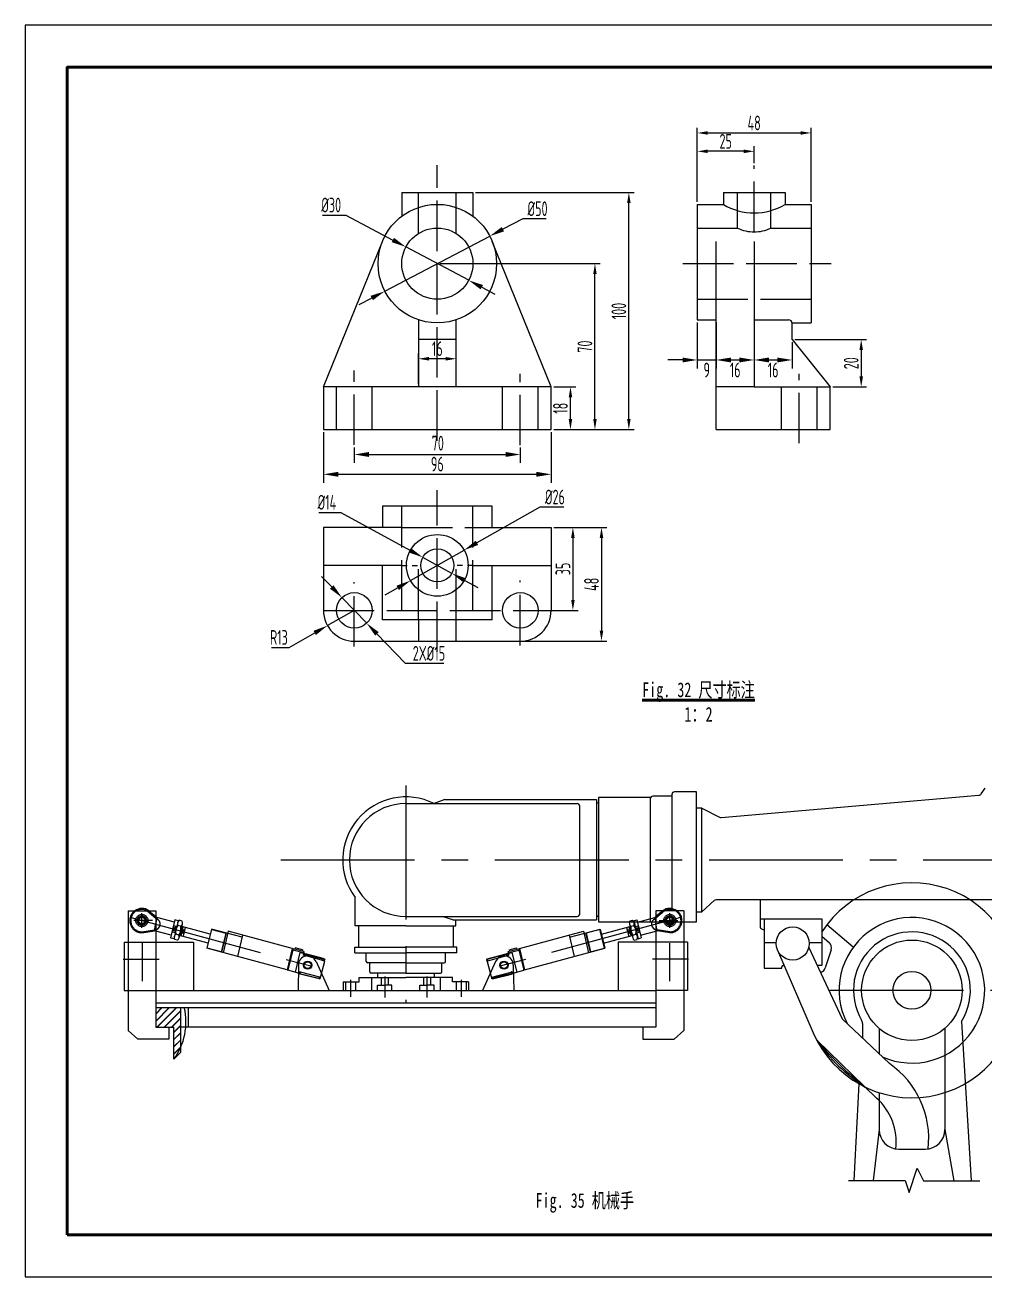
# Model space of a CAD drawing. Header units: millimetres. Extents: x 0 to 1320, y -350 to 297.
# Drawn here: x 900 to 1127.7, y -350 to -53 of the extents above; entities that cross this region are included whole.
import ezdxf

# ---------------------------------------------------------------- set-up
doc = ezdxf.new("R2010")
doc.units = ezdxf.units.MM
for name, pattern in [('ACAD_ISO02W100', [15, 12, -3]), ('CENTER', [50.8, 31.75, -6.35, 6.35, -6.35]), ('CENTERX2', [101.6, 63.5, -12.7, 12.7, -12.7]), ('JIS_02_1.2', [2.5, 1.25, -1.25])]:
    doc.linetypes.add(name, pattern=pattern)
doc.layers.add('f32标注尺寸', color=7, linetype='Continuous')
for name, color, linetype, lineweight in [('f35中心线', 1, 'CENTER', 25), ('f35实线', 255, 'Continuous', 25), ('f35粉', 211, 'CENTERX2', 25), ('f35蓝', 140, 'Continuous', 25)]:
    doc.layers.add(name, color=color, linetype=linetype, lineweight=lineweight)
doc.styles.add('Annotative', font='simfang.ttf', dxfattribs={"width": 0.7})
doc.styles.get("Standard").update_dxf_attribs({"font": 'gbenor.shx', "width": 0.7, "bigfont": 'gbcbig.shx'})
doc.dimstyles.new('ISO-25', dxfattribs={"dimtxt": 2.5, "dimasz": 2.5, "dimexe": 1.25, "dimexo": 0.625, "dimtad": 1, "dimtxsty": 'Standard', "dimcen": 2.5, "dimadec": 0, "dimazin": 0, "dimtfac": 1, "dimtmove": 0, "dimatfit": 3, "dimfxl": 1, "dimarcsym": 0})
doc.dimstyles.new('r', dxfattribs={"dimtxt": 3.5, "dimasz": 3.5, "dimexe": 2, "dimexo": 0.625, "dimtad": 2, "dimtoh": 1, "dimtxsty": 'Standard', "dimcen": 0, "dimadec": 0, "dimazin": 0, "dimtfac": 1, "dimtmove": 0, "dimatfit": 3, "dimfxl": 1, "dimarcsym": 0})

# ---------------------------------------------------------------- blocks, each defined once
blk = doc.blocks.new('*D8')
at = {"layer": 'Defpoints', "color": 0, "transparency": 16777216}
for p in [(1086.46, -78.6), (1059.46, -95.54), (1086.46, -95.54)]:
    blk.add_point(p, dxfattribs=at)
at = {"layer": 'f32标注尺寸', "color": 0, "lineweight": -2, "transparency": 16777216}
for p, q in [((1059.46, -94.91), (1059.46, -77.35)), ((1061.96, -78.6), (1083.96, -78.6)), ((1086.46, -94.91), (1086.46, -77.35))]:
    blk.add_line(p, q, dxfattribs=at)
at = {"layer": 'f32标注尺寸', "color": 0, "transparency": 16777216}
for points in [[(1061.96, -78.18), (1061.96, -79.02), (1059.46, -78.6)], [(1083.96, -78.18), (1083.96, -79.02), (1086.46, -78.6)]]:
    blk.add_solid(points, dxfattribs=at)
at = {"layer": 'f32标注尺寸', "color": 0, "transparency": 16777216, "insert": (1072.96, -76.23), "char_height": 2.5, "attachment_point": 5}
blk.add_mtext('{\\H1.4x;48}', dxfattribs=at)
blk = doc.blocks.new('*D11')
at = {"layer": 'Defpoints', "color": 0, "transparency": 16777216}
for p in [(1024.8, -138.85), (1029.38, -138.85), (1024.8, -148.98)]:
    blk.add_point(p, dxfattribs=at)
at = {"layer": 'f32标注尺寸', "color": 0, "lineweight": -2, "transparency": 16777216}
for p, q in [((1025.43, -138.85), (1030.63, -138.85)), ((1029.38, -146.48), (1029.38, -141.35)), ((1025.43, -148.98), (1030.63, -148.98))]:
    blk.add_line(p, q, dxfattribs=at)
at = {"layer": 'f32标注尺寸', "color": 0, "transparency": 16777216}
for points in [[(1028.96, -141.35), (1029.8, -141.35), (1029.38, -138.85)], [(1028.96, -146.48), (1029.8, -146.48), (1029.38, -148.98)]]:
    blk.add_solid(points, dxfattribs=at)
at = {"layer": 'f32标注尺寸', "color": 0, "transparency": 16777216, "insert": (1027, -143.91), "char_height": 2.5, "attachment_point": 5, "rotation": 90}
blk.add_mtext('{\\H1.4x;18}', dxfattribs=at)
blk = doc.blocks.new('*D12')
at = {"layer": 'Defpoints', "color": 0, "transparency": 16777216}
for p in [(997.8, -109.6), (1035.19, -109.6), (1024.8, -148.98)]:
    blk.add_point(p, dxfattribs=at)
at = {"layer": 'f32标注尺寸', "color": 0, "lineweight": -2, "transparency": 16777216}
for p, q in [((998.43, -109.6), (1036.44, -109.6)), ((1035.19, -146.48), (1035.19, -112.1)), ((1025.43, -148.98), (1036.44, -148.98))]:
    blk.add_line(p, q, dxfattribs=at)
at = {"layer": 'f32标注尺寸', "color": 0, "transparency": 16777216}
for points in [[(1034.78, -112.1), (1035.61, -112.1), (1035.19, -109.6)], [(1034.78, -146.48), (1035.61, -146.48), (1035.19, -148.98)]]:
    blk.add_solid(points, dxfattribs=at)
at = {"layer": 'f32标注尺寸', "color": 0, "transparency": 16777216, "insert": (1032.82, -129.29), "char_height": 2.5, "attachment_point": 5, "rotation": 90}
blk.add_mtext('{\\H1.4x;70}', dxfattribs=at)
blk = doc.blocks.new('*D13')
at = {"layer": 'Defpoints', "color": 0, "transparency": 16777216}
for p in [(1006.24, -92.72), (1043.23, -92.72), (1024.8, -148.98)]:
    blk.add_point(p, dxfattribs=at)
at = {"layer": 'f32标注尺寸', "color": 0, "lineweight": -2, "transparency": 16777216}
for p, q in [((1006.86, -92.72), (1044.48, -92.72)), ((1043.23, -146.48), (1043.23, -95.22)), ((1025.43, -148.98), (1044.48, -148.98))]:
    blk.add_line(p, q, dxfattribs=at)
at = {"layer": 'f32标注尺寸', "color": 0, "transparency": 16777216}
for points in [[(1042.82, -95.22), (1043.65, -95.22), (1043.23, -92.72)], [(1042.82, -146.48), (1043.65, -146.48), (1043.23, -148.98)]]:
    blk.add_solid(points, dxfattribs=at)
at = {"layer": 'f32标注尺寸', "color": 0, "transparency": 16777216, "insert": (1040.86, -120.85), "char_height": 2.5, "attachment_point": 5, "rotation": 90}
blk.add_mtext('{\\H1.4x;100}', dxfattribs=at)
blk = doc.blocks.new('*D14')
at = {"layer": 'Defpoints', "color": 0, "transparency": 16777216}
for p in [(1024.8, -172.18), (1017.49, -191.87), (1029.96, -191.87)]:
    blk.add_point(p, dxfattribs=at)
at = {"layer": 'f32标注尺寸', "color": 0, "lineweight": -2, "transparency": 16777216}
for p, q in [((1025.43, -172.18), (1031.21, -172.18)), ((1029.96, -174.68), (1029.96, -189.37)), ((1018.11, -191.87), (1031.21, -191.87))]:
    blk.add_line(p, q, dxfattribs=at)
at = {"layer": 'f32标注尺寸', "color": 0, "transparency": 16777216}
for points in [[(1029.54, -174.68), (1030.38, -174.68), (1029.96, -172.18)], [(1029.54, -189.37), (1030.38, -189.37), (1029.96, -191.87)]]:
    blk.add_solid(points, dxfattribs=at)
at = {"layer": 'f32标注尺寸', "color": 0, "transparency": 16777216, "insert": (1027.59, -182.03), "char_height": 2.5, "attachment_point": 5, "rotation": 90}
blk.add_mtext('{\\H1.4x;35}', dxfattribs=at)
blk = doc.blocks.new('*D15')
at = {"layer": 'Defpoints', "color": 0, "transparency": 16777216}
for p in [(1024.8, -172.18), (1017.49, -199.18), (1036.74, -199.18)]:
    blk.add_point(p, dxfattribs=at)
at = {"layer": 'f32标注尺寸', "color": 0, "lineweight": -2, "transparency": 16777216}
for p, q in [((1025.43, -172.18), (1037.99, -172.18)), ((1036.74, -174.68), (1036.74, -196.68)), ((1018.11, -199.18), (1037.99, -199.18))]:
    blk.add_line(p, q, dxfattribs=at)
at = {"layer": 'f32标注尺寸', "color": 0, "transparency": 16777216}
for points in [[(1036.33, -174.68), (1037.16, -174.68), (1036.74, -172.18)], [(1036.33, -196.68), (1037.16, -196.68), (1036.74, -199.18)]]:
    blk.add_solid(points, dxfattribs=at)
at = {"layer": 'f32标注尺寸', "color": 0, "transparency": 16777216, "insert": (1034.37, -185.68), "char_height": 2.5, "attachment_point": 5, "rotation": 90}
blk.add_mtext('{\\H1.4x;48}', dxfattribs=at)
blk = doc.blocks.new('*D16')
at = {"layer": 'Defpoints', "color": 0, "transparency": 16777216}
for p in [(1081.96, -127.6), (1090.96, -138.85), (1098.35, -138.85)]:
    blk.add_point(p, dxfattribs=at)
at = {"layer": 'f32标注尺寸', "color": 0, "lineweight": -2, "transparency": 16777216}
for p, q in [((1082.59, -127.6), (1099.6, -127.6)), ((1098.35, -130.1), (1098.35, -136.35)), ((1091.59, -138.85), (1099.6, -138.85))]:
    blk.add_line(p, q, dxfattribs=at)
at = {"layer": 'f32标注尺寸', "color": 0, "transparency": 16777216}
for points in [[(1097.93, -130.1), (1098.77, -130.1), (1098.35, -127.6)], [(1097.93, -136.35), (1098.77, -136.35), (1098.35, -138.85)]]:
    blk.add_solid(points, dxfattribs=at)
at = {"layer": 'f32标注尺寸', "color": 0, "transparency": 16777216, "insert": (1095.98, -133.23), "char_height": 2.5, "attachment_point": 5, "rotation": 90}
blk.add_mtext('{\\H1.4x;20}', dxfattribs=at)
blk = doc.blocks.new('*D17')
at = {"layer": 'Defpoints', "color": 0, "transparency": 16777216}
for p in [(1059.46, -82.96), (1072.96, -86.35), (1059.46, -95.54)]:
    blk.add_point(p, dxfattribs=at)
at = {"layer": 'f32标注尺寸', "color": 0, "lineweight": -2, "transparency": 16777216}
for p, q in [((1059.46, -94.91), (1059.46, -81.71)), ((1070.46, -82.96), (1061.96, -82.96)), ((1072.96, -85.73), (1072.96, -81.71))]:
    blk.add_line(p, q, dxfattribs=at)
at = {"layer": 'f32标注尺寸', "color": 0, "transparency": 16777216}
for points in [[(1061.96, -82.54), (1061.96, -83.38), (1059.46, -82.96)], [(1070.46, -82.54), (1070.46, -83.38), (1072.96, -82.96)]]:
    blk.add_solid(points, dxfattribs=at)
at = {"layer": 'f32标注尺寸', "color": 0, "transparency": 16777216, "insert": (1066.21, -80.59), "char_height": 2.5, "attachment_point": 5}
blk.add_mtext('{\\H1.4x;25}', dxfattribs=at)
blk = doc.blocks.new('*D18')
at = {"layer": 'Defpoints', "color": 0, "transparency": 16777216}
for p in [(1004.16, -177.57), (991.44, -184.79)]:
    blk.add_point(p, dxfattribs=at)
at = {"layer": 'f32标注尺寸', "color": 0, "lineweight": -2, "transparency": 16777216}
for p, q in [((1022.14, -167.36), (1007.2, -175.84)), ((1027.78, -167.36), (1022.14, -167.36)), ((991.44, -184.79), (1004.16, -177.57)), ((988.4, -186.52), (985.35, -188.25))]:
    blk.add_line(p, q, dxfattribs=at)
at = {"layer": 'f32标注尺寸', "color": 0, "transparency": 16777216}
for points in [[(1006.91, -175.33), (1007.49, -176.35), (1004.16, -177.57)], [(988.11, -186.01), (988.69, -187.03), (991.44, -184.79)]]:
    blk.add_solid(points, dxfattribs=at)
at = {"layer": 'f32标注尺寸', "color": 0, "transparency": 16777216, "insert": (1025.69, -164.98), "char_height": 3.5, "attachment_point": 5}
blk.add_mtext('%%C26', dxfattribs=at)
blk = doc.blocks.new('*D19')
at = {"layer": 'Defpoints', "color": 0, "transparency": 16777216}
for p in [(994.35, -179.28), (1001.25, -183.08)]:
    blk.add_point(p, dxfattribs=at)
at = {"layer": 'f32标注尺寸', "color": 0, "lineweight": -2, "transparency": 16777216}
for p, q in [((969.66, -168.61), (974.94, -168.61)), ((974.94, -168.61), (991.28, -177.6)), ((1001.25, -183.08), (994.35, -179.28)), ((1004.32, -184.77), (1007.38, -186.45))]:
    blk.add_line(p, q, dxfattribs=at)
at = {"layer": 'f32标注尺寸', "color": 0, "transparency": 16777216}
for points in [[(991.56, -177.09), (991, -178.11), (994.35, -179.28)], [(1004.6, -184.25), (1004.04, -185.28), (1001.25, -183.08)]]:
    blk.add_solid(points, dxfattribs=at)
at = {"layer": 'f32标注尺寸', "color": 0, "transparency": 16777216, "insert": (971.6, -166.23), "char_height": 3.5, "attachment_point": 5}
blk.add_mtext('%%C14', dxfattribs=at)
blk = doc.blocks.new('*D20')
at = {"layer": 'Defpoints', "color": 0, "transparency": 16777216}
for p in [(975.18, -188.83), (981.04, -194.91)]:
    blk.add_point(p, dxfattribs=at)
at = {"layer": 'f32标注尺寸', "color": 0, "lineweight": -2, "transparency": 16777216}
for p, q in [((972.75, -186.31), (970.33, -183.79)), ((975.18, -188.83), (981.04, -194.91)), ((990.23, -204.44), (983.47, -197.43)), ((999.35, -204.44), (990.23, -204.44))]:
    blk.add_line(p, q, dxfattribs=at)
at = {"layer": 'f32标注尺寸', "color": 0, "transparency": 16777216}
for points in [[(973.17, -185.91), (972.33, -186.72), (975.18, -188.83)], [(983.89, -197.02), (983.05, -197.83), (981.04, -194.91)]]:
    blk.add_solid(points, dxfattribs=at)
at = {"layer": 'f32标注尺寸', "color": 0, "transparency": 16777216, "insert": (995.81, -202.06), "char_height": 3.5, "attachment_point": 5}
blk.add_mtext('2X%%C15', dxfattribs=at)
blk = doc.blocks.new('*D21')
at = {"layer": 'Defpoints', "color": 0, "transparency": 16777216}
for p in [(978.11, -191.87), (971.75, -195.48)]:
    blk.add_point(p, dxfattribs=at)
at = {"layer": 'f32标注尺寸', "color": 0, "lineweight": -2, "transparency": 16777216}
for p, q in [((978.11, -191.87), (971.75, -195.48)), ((962.62, -200.66), (968.71, -197.2)), ((958.44, -200.66), (962.62, -200.66))]:
    blk.add_line(p, q, dxfattribs=at)
at = {"layer": 'f32标注尺寸', "color": 0, "transparency": 16777216}
blk.add_solid([(968.42, -196.7), (969, -197.71), (971.75, -195.48)], dxfattribs=at)
at = {"layer": 'f32标注尺寸', "color": 0, "transparency": 16777216, "insert": (960.22, -198.28), "char_height": 3.5, "attachment_point": 5}
blk.add_mtext('R13', dxfattribs=at)
blk = doc.blocks.new('*D22')
at = {"layer": 'Defpoints', "color": 0, "transparency": 16777216}
for p in [(1010.25, -103.06), (985.35, -116.14)]:
    blk.add_point(p, dxfattribs=at)
at = {"layer": 'f32标注尺寸', "color": 0, "lineweight": -2, "transparency": 16777216}
for p, q in [((1018.09, -98.94), (1013.35, -101.43)), ((1023.62, -98.94), (1018.09, -98.94)), ((985.35, -116.14), (1010.25, -103.06)), ((982.25, -117.77), (979.15, -119.4))]:
    blk.add_line(p, q, dxfattribs=at)
at = {"layer": 'f32标注尺寸', "color": 0, "transparency": 16777216}
for points in [[(1013.08, -100.92), (1013.62, -101.95), (1010.25, -103.06)], [(981.98, -117.25), (982.52, -118.28), (985.35, -116.14)]]:
    blk.add_solid(points, dxfattribs=at)
at = {"layer": 'f32标注尺寸', "color": 0, "transparency": 16777216, "insert": (1021.57, -96.57), "char_height": 3.5, "attachment_point": 5}
blk.add_mtext('%%C50', dxfattribs=at)
blk = doc.blocks.new('*D23')
at = {"layer": 'Defpoints', "color": 0, "transparency": 16777216}
for p in [(990.35, -105.64), (1005.25, -113.56)]:
    blk.add_point(p, dxfattribs=at)
at = {"layer": 'f32标注尺寸', "color": 0, "lineweight": -2, "transparency": 16777216}
for p, q in [((970.57, -98.07), (976.1, -98.07)), ((976.1, -98.07), (987.26, -104)), ((1005.25, -113.56), (990.35, -105.64)), ((1008.34, -115.2), (1011.43, -116.84))]:
    blk.add_line(p, q, dxfattribs=at)
at = {"layer": 'f32标注尺寸', "color": 0, "transparency": 16777216}
for points in [[(987.53, -103.48), (986.98, -104.51), (990.35, -105.64)], [(1008.62, -114.69), (1008.07, -115.72), (1005.25, -113.56)]]:
    blk.add_solid(points, dxfattribs=at)
at = {"layer": 'f32标注尺寸', "color": 0, "transparency": 16777216, "insert": (972.62, -95.7), "char_height": 3.5, "attachment_point": 5}
blk.add_mtext('%%C30', dxfattribs=at)
blk = doc.blocks.new('*D24')
at = {"layer": 'Defpoints', "color": 0, "transparency": 16777216}
for p in [(993.3, -132.17), (993.3, -138.85), (1002.3, -138.85)]:
    blk.add_point(p, dxfattribs=at)
at = {"layer": 'f32标注尺寸', "color": 0, "lineweight": -2, "transparency": 16777216}
for p, q in [((993.3, -138.23), (993.3, -130.92)), ((999.8, -132.17), (995.8, -132.17)), ((1002.3, -138.23), (1002.3, -130.92))]:
    blk.add_line(p, q, dxfattribs=at)
at = {"layer": 'f32标注尺寸', "color": 0, "transparency": 16777216}
for points in [[(995.8, -131.75), (995.8, -132.59), (993.3, -132.17)], [(999.8, -131.75), (999.8, -132.59), (1002.3, -132.17)]]:
    blk.add_solid(points, dxfattribs=at)
at = {"layer": 'f32标注尺寸', "color": 0, "transparency": 16777216, "insert": (997.8, -129.8), "char_height": 2.5, "attachment_point": 5}
blk.add_mtext('{\\H1.4x;16}', dxfattribs=at)
blk = doc.blocks.new('*D25')
at = {"layer": 'Defpoints', "color": 0, "transparency": 16777216}
for p in [(1059.46, -122.92), (1063.96, -122.92), (1063.96, -132.46)]:
    blk.add_point(p, dxfattribs=at)
at = {"layer": 'f32标注尺寸', "color": 0, "lineweight": -2, "transparency": 16777216}
for p, q in [((1059.46, -123.55), (1059.46, -134.46)), ((1063.96, -123.55), (1063.96, -134.46)), ((1055.96, -132.46), (1052.46, -132.46)), ((1059.46, -132.46), (1063.96, -132.46)), ((1067.46, -132.46), (1070.96, -132.46))]:
    blk.add_line(p, q, dxfattribs=at)
at = {"layer": 'f32标注尺寸', "color": 0, "transparency": 16777216}
for points in [[(1055.96, -131.88), (1055.96, -133.04), (1059.46, -132.46)], [(1067.46, -131.88), (1067.46, -133.04), (1063.96, -132.46)]]:
    blk.add_solid(points, dxfattribs=at)
at = {"layer": 'f32标注尺寸', "color": 0, "transparency": 16777216, "insert": (1061.71, -134.84), "char_height": 3.5, "attachment_point": 5}
blk.add_mtext('9', dxfattribs=at)
blk = doc.blocks.new('*D26')
at = {"layer": 'Defpoints', "color": 0, "transparency": 16777216}
for p in [(1063.96, -122.92), (1072.96, -122.92), (1072.96, -132.46)]:
    blk.add_point(p, dxfattribs=at)
at = {"layer": 'f32标注尺寸', "color": 0, "lineweight": -2, "transparency": 16777216}
for p, q in [((1063.96, -123.55), (1063.96, -134.46)), ((1072.96, -123.55), (1072.96, -134.46)), ((1067.46, -132.46), (1069.46, -132.46))]:
    blk.add_line(p, q, dxfattribs=at)
at = {"layer": 'f32标注尺寸', "color": 0, "transparency": 16777216}
for points in [[(1067.46, -131.88), (1067.46, -133.04), (1063.96, -132.46)], [(1069.46, -131.88), (1069.46, -133.04), (1072.96, -132.46)]]:
    blk.add_solid(points, dxfattribs=at)
at = {"layer": 'f32标注尺寸', "color": 0, "transparency": 16777216, "insert": (1068.46, -134.84), "char_height": 3.5, "attachment_point": 5}
blk.add_mtext('16', dxfattribs=at)
blk = doc.blocks.new('*D27')
at = {"layer": 'Defpoints', "color": 0, "transparency": 16777216}
for p in [(1072.96, -122.92), (1081.96, -127.6), (1081.96, -132.46)]:
    blk.add_point(p, dxfattribs=at)
at = {"layer": 'f32标注尺寸', "color": 0, "lineweight": -2, "transparency": 16777216}
for p, q in [((1072.96, -123.55), (1072.96, -134.46)), ((1081.96, -128.23), (1081.96, -134.46)), ((1076.46, -132.46), (1078.46, -132.46))]:
    blk.add_line(p, q, dxfattribs=at)
at = {"layer": 'f32标注尺寸', "color": 0, "transparency": 16777216}
for points in [[(1076.46, -131.88), (1076.46, -133.04), (1072.96, -132.46)], [(1078.46, -131.88), (1078.46, -133.04), (1081.96, -132.46)]]:
    blk.add_solid(points, dxfattribs=at)
at = {"layer": 'f32标注尺寸', "color": 0, "transparency": 16777216, "insert": (1077.46, -134.84), "char_height": 3.5, "attachment_point": 5}
blk.add_mtext('16', dxfattribs=at)
blk = doc.blocks.new('*D28')
at = {"layer": 'Defpoints', "color": 0, "transparency": 16777216}
for p in [(978.11, -152.61), (1017.49, -152.61), (1017.49, -154.88)]:
    blk.add_point(p, dxfattribs=at)
at = {"layer": 'f32标注尺寸', "color": 0, "lineweight": -2, "transparency": 16777216}
for p, q in [((978.11, -153.24), (978.11, -156.88)), ((1017.49, -153.24), (1017.49, -156.88)), ((981.61, -154.88), (1013.99, -154.88))]:
    blk.add_line(p, q, dxfattribs=at)
at = {"layer": 'f32标注尺寸', "color": 0, "transparency": 16777216}
for points in [[(981.61, -154.29), (981.61, -155.46), (978.11, -154.88)], [(1013.99, -154.29), (1013.99, -155.46), (1017.49, -154.88)]]:
    blk.add_solid(points, dxfattribs=at)
at = {"layer": 'f32标注尺寸', "color": 0, "transparency": 16777216, "insert": (997.91, -152.2), "char_height": 3.5, "width": 3.1464, "attachment_point": 5}
blk.add_mtext('70', dxfattribs=at)
blk = doc.blocks.new('*D29')
at = {"layer": 'Defpoints', "color": 0, "transparency": 16777216}
for p in [(970.8, -148.98), (1024.8, -148.98), (1024.8, -159.58)]:
    blk.add_point(p, dxfattribs=at)
at = {"layer": 'f32标注尺寸', "color": 0, "lineweight": -2, "transparency": 16777216}
for p, q in [((970.8, -149.6), (970.8, -161.58)), ((1024.8, -149.6), (1024.8, -161.58)), ((974.3, -159.58), (1021.3, -159.58))]:
    blk.add_line(p, q, dxfattribs=at)
at = {"layer": 'f32标注尺寸', "color": 0, "transparency": 16777216}
for points in [[(974.3, -159), (974.3, -160.17), (970.8, -159.58)], [(1021.3, -159), (1021.3, -160.17), (1024.8, -159.58)]]:
    blk.add_solid(points, dxfattribs=at)
at = {"layer": 'f32标注尺寸', "color": 0, "transparency": 16777216, "insert": (997.8, -157.16), "char_height": 3.5, "attachment_point": 5}
blk.add_mtext('96', dxfattribs=at)

msp = doc.modelspace()

# ---------------------------------------------------------------- hatches: boundary and pattern name
at = {"layer": 'f35中心线'}
h = msp.add_hatch(dxfattribs=at)
h.set_pattern_fill('JIS_LC_8', color=256, scale=0.156153)
h.set_pattern_definition([(45, (800.4512, -94.3029), (-0.861253, 0.861253), []), (45, (800.5137, -94.3029), (-0.861253, 0.861253), [])])
h.paths.add_polyline_path([(935.29, -290.744), (935.29, -298.333, 0.0520429), (936.851, -295.662), (936.851, -286.106), (930.995, -286.106), (930.995, -290.744)])

# ---------------------------------------------------------------- linework, layer by layer
at = {"linetype": 'ACAD_ISO02W100'}
for p, q in [((997.8, -151.642), (997.8, -86.254)), ((1072.962, -102.141), (1072.962, -86.351)), ((993.3, -102.463), (993.3, -92.725)), ((1002.3, -102.463), (1002.3, -92.725)), ((1069.025, -101.162), (1069.025, -92.725)), ((1076.9, -101.162), (1076.9, -92.725)), ((1059.462, -101.162), (1069.025, -101.162)), ((1076.9, -101.162), (1086.462, -101.162)), ((1056.063, -109.6), (1091.227, -109.6)), ((1059.462, -118.038), (1086.462, -118.038)), ((978.112, -152.61), (978.112, -134.98)), ((1017.488, -152.707), (1017.488, -135.755)), ((1083.65, -152.223), (1083.65, -135.755)), ((973.894, -148.975), (973.894, -138.85)), ((982.331, -148.975), (982.331, -138.85)), ((1013.269, -148.975), (1013.269, -138.85)), ((1021.706, -148.975), (1021.706, -138.85)), ((1079.431, -148.975), (1079.431, -138.85)), ((1087.869, -148.975), (1087.869, -138.85)), ((997.8, -201.723), (997.8, -163.363)), ((989.362, -191.922), (989.362, -167.172)), ((1006.238, -191.922), (1006.238, -167.172)), ((989.362, -172.181), (1006.238, -172.181)), ((993.3, -194.119), (993.3, -181.181)), ((1002.3, -194.119), (1002.3, -181.181)), ((978.112, -200.464), (978.112, -185.159)), ((1017.488, -200.173), (1017.488, -184.771)), ((970.8, -191.869), (1024.8, -191.869))]:
    msp.add_line(p, q, dxfattribs=at)
for p, q in [((989.362, -92.725), (989.362, -98.35)), ((989.362, -92.725), (1006.238, -92.725)), ((1006.238, -92.725), (1006.238, -98.35)), ((1065.65, -92.725), (1065.65, -95.537)), ((1065.65, -92.725), (1080.275, -92.725)), ((1080.275, -92.725), (1080.275, -95.537)), ((1059.462, -95.537), (1059.462, -122.923)), ((1059.462, -95.537), (1065.65, -95.537)), ((1080.275, -95.537), (1086.462, -95.537)), ((1086.462, -95.537), (1086.462, -123.663)), ((970.8, -138.85), (984.763, -104.327)), ((1024.8, -138.85), (1010.837, -104.327)), ((1063.962, -148.975), (1063.962, -104.327)), ((1072.962, -104.327), (1072.962, -138.85)), ((993.3, -122.923), (993.3, -138.85)), ((1002.3, -138.85), (1002.3, -122.923)), ((1059.462, -122.923), (1063.962, -122.923)), ((1072.962, -122.923), (1081.119, -122.923)), ((1081.962, -123.663), (1086.462, -123.663)), ((1081.962, -127.6), (1081.962, -123.767)), ((1002.3, -127.6), (993.3, -127.6)), ((1081.962, -127.6), (1090.962, -138.85)), ((1024.8, -138.85), (970.8, -138.85)), ((970.8, -138.85), (970.8, -148.975)), ((1024.8, -148.975), (1024.8, -138.85)), ((1072.962, -138.85), (1063.962, -138.85)), ((1072.962, -138.85), (1090.962, -138.85)), ((1090.962, -148.975), (1090.962, -138.85)), ((970.8, -148.975), (1024.8, -148.975)), ((1063.962, -148.975), (1090.962, -148.975)), ((1010.837, -167.119), (984.763, -167.119)), ((984.763, -167.119), (984.763, -172.181)), ((1010.837, -172.181), (1010.837, -167.119)), ((970.8, -172.181), (970.8, -191.869)), ((989.362, -172.181), (970.8, -172.181)), ((1006.238, -172.181), (1024.8, -172.181)), ((1024.8, -172.181), (1024.8, -191.869)), ((989.362, -181.181), (970.8, -181.181)), ((984.763, -194.119), (984.763, -181.181)), ((1006.238, -181.181), (1024.8, -181.181)), ((1010.837, -194.119), (1010.837, -181.181)), ((1010.837, -194.119), (984.763, -194.119)), ((993.3, -194.119), (993.3, -199.181)), ((1002.3, -199.181), (1002.3, -194.119)), ((978.112, -199.181), (1017.488, -199.181))]:
    msp.add_line(p, q)
at = {"linetype": 'JIS_02_1.2'}
for p, q in [((989.362, -181.181), (993.3, -181.181)), ((1006.238, -181.181), (1002.3, -181.181))]:
    msp.add_line(p, q, dxfattribs=at)
at = {"color": 1}
msp.add_lwpolyline([(900, -350), (1320, -350), (1320, -53), (900, -53), (900, -350)], dxfattribs=at)
at = {"lineweight": 50}
msp.add_lwpolyline([(910, -340), (1310, -340), (1310, -63), (910, -63), (910, -340)], dxfattribs=at)
for centre, radius in [((997.8, -109.6), 14.063), ((997.8, -109.6), 8.438), ((997.8, -181.181), 7.313), ((997.8, -181.181), 3.938), ((978.112, -191.869), 4.219), ((1017.488, -191.869), 4.219)]:
    msp.add_circle(centre, radius)
for centre, radius, start, end in [((1072.962, -83.526), 14.063, 238.66775, 301.33225), ((1081.119, -123.767), 0.844, 0, 90), ((978.112, -191.869), 7.313, 180, 270), ((1017.488, -191.869), 7.313, 270, 0)]:
    msp.add_arc(centre, radius, start, end)
at = {"linetype": 'ACAD_ISO02W100'}
msp.add_arc((1072.962, -93.102), 8.971, 243.96473, 296.03527, dxfattribs=at)
at = {"layer": 'f35中心线'}
for p, q in [((990.334, -233.436), (990.334, -284.81)), ((960.664, -251.081), (1136.212, -251.081)), ((927.716, -267.165), (927.716, -263.729)), ((1052.951, -267.165), (1052.951, -263.729)), ((925.151, -264.757), (970.658, -277.002)), ((930.215, -265.447), (925.842, -265.447)), ((1055.516, -264.757), (1010.009, -277.002)), ((1050.453, -265.447), (1054.825, -265.447)), ((927.763, -270.819), (927.763, -279.813)), ((1052.904, -270.819), (1052.904, -279.813)), ((923.25, -274.582), (931.854, -274.582)), ((1057.417, -274.582), (1048.813, -274.582)), ((985.337, -278.72), (985.337, -283.717)), ((995.331, -278.72), (995.331, -283.717)), ((977.217, -279.501), (977.217, -283.561)), ((1003.45, -279.501), (1003.45, -283.561)), ((1090.896, -281.999), (1141.646, -281.999))]:
    msp.add_line(p, q, dxfattribs=at)
at = {"layer": 'f35实线'}
for p, q in [((1126.802, -235.396), (1127.761, -234.076)), ((999.578, -236.699), (997.02, -237.69)), ((999.578, -236.699), (1035.524, -236.699)), ((1035.524, -236.699), (1035.524, -265.306)), ((1035.524, -237.332), (1036.071, -237.605)), ((1048.313, -236.231), (1036.071, -236.231)), ((1036.071, -236.231), (1036.071, -265.728)), ((1048.313, -236.559), (1048.313, -265.728)), ((1053.435, -235.934), (1048.938, -235.934)), ((1053.435, -235.544), (1053.435, -262.609)), ((1059.244, -234.919), (1054.06, -234.919)), ((1059.244, -265.728), (1059.244, -234.919)), ((1065.151, -241.005), (1126.238, -235.715)), ((990.334, -237.69), (1030.949, -237.69)), ((1031.574, -263.847), (1031.574, -238.314)), ((1060.556, -238.792), (1059.244, -238.792)), ((1060.556, -263.354), (1060.556, -238.792)), ((1060.556, -238.792), (1064.729, -240.923)), ((978.296, -266.681), (978.296, -259.976)), ((1063.504, -260.726), (1060.556, -263.354)), ((1132.995, -260.528), (1064.023, -260.528)), ((1074.344, -260.528), (1074.344, -266.79)), ((924.428, -263.125), (930.995, -263.105)), ((924.428, -263.125), (924.428, -291.545)), ((930.995, -263.105), (930.995, -290.744)), ((1035.524, -264.541), (1036.071, -264.229)), ((1056.24, -263.125), (1049.672, -263.105)), ((1049.672, -263.105), (1049.672, -290.744)), ((1056.24, -263.125), (1056.24, -291.545)), ((1059.213, -263.354), (1060.556, -263.354)), ((930.995, -264.512), (931.24, -264.727)), ((931.24, -264.727), (930.995, -266.106)), ((930.995, -264.875), (931.185, -265.041)), ((935.42, -265.852), (931.24, -264.727)), ((935.555, -265.291), (934.528, -269.549)), ((935.948, -266.894), (935.216, -266.697)), ((936.287, -265.488), (935.26, -269.746)), ((936.287, -265.488), (935.555, -265.291)), ((936.95, -266.803), (936.218, -266.606)), ((937.28, -265.579), (936.548, -265.382)), ((937.301, -266.299), (936.554, -269.398)), ((937.435, -266.919), (936.925, -269.034)), ((943.953, -268.673), (937.169, -266.847)), ((937.987, -267.067), (937.477, -269.182)), ((990.334, -266.681), (978.296, -266.681)), ((979.091, -266.681), (979.091, -271.787)), ((990.334, -264.472), (1030.949, -264.472)), ((990.334, -266.681), (1002.194, -266.681)), ((1001.499, -265.306), (998.93, -264.472)), ((1001.499, -265.306), (1035.524, -265.306)), ((1001.577, -266.681), (1001.577, -271.787)), ((1002.194, -266.681), (1002.194, -265.306)), ((1036.071, -265.728), (1059.244, -265.728)), ((1036.714, -268.673), (1043.498, -266.847)), ((1042.68, -267.067), (1043.19, -269.182)), ((1043.232, -266.919), (1043.742, -269.034)), ((1043.366, -266.299), (1044.113, -269.398)), ((1043.388, -265.579), (1044.12, -265.382)), ((1043.717, -266.803), (1044.449, -266.606)), ((1044.38, -265.488), (1045.112, -265.291)), ((1044.38, -265.488), (1045.407, -269.746)), ((1044.72, -266.894), (1045.451, -266.697)), ((1045.112, -265.291), (1046.139, -269.549)), ((1045.247, -265.852), (1049.428, -264.727)), ((1049.672, -264.512), (1049.428, -264.727)), ((1049.428, -264.727), (1049.672, -266.106)), ((1049.672, -264.875), (1049.482, -265.041)), ((1074.344, -265.041), (1088.991, -265.041)), ((1075.297, -265.041), (1075.297, -276.752)), ((1088.991, -265.041), (1088.991, -276.081)), ((1096.448, -271.792), (1090.163, -266.467)), ((934.677, -268.932), (930.683, -267.858)), ((935.26, -269.746), (934.528, -269.549)), ((935.593, -268.367), (934.861, -268.17)), ((936.158, -270.1), (935.426, -269.903)), ((936.488, -268.876), (935.756, -268.679)), ((943.443, -270.788), (936.659, -268.962)), ((937.632, -268.539), (937.08, -268.391)), ((937.832, -267.712), (937.28, -267.564)), ((944.248, -267.453), (943.142, -272.037)), ((951.5, -269.405), (944.248, -267.453)), ((947.696, -268.381), (946.59, -272.964)), ((948.2, -267.987), (946.975, -273.068)), ((963.392, -272.075), (948.2, -267.987)), ((951.62, -268.907), (950.394, -273.988)), ((1017.275, -272.075), (1032.467, -267.987)), ((1029.048, -268.907), (1030.273, -273.988)), ((1029.168, -269.405), (1036.42, -267.453)), ((1032.467, -267.987), (1033.693, -273.068)), ((1032.972, -268.381), (1034.077, -272.964)), ((1036.42, -267.453), (1037.525, -272.037)), ((1037.224, -270.788), (1044.008, -268.962)), ((1042.836, -267.712), (1043.387, -267.564)), ((1043.035, -268.539), (1043.587, -268.391)), ((1044.179, -268.876), (1044.911, -268.679)), ((1044.509, -270.1), (1045.241, -269.903)), ((1045.075, -268.367), (1045.807, -268.17)), ((1045.407, -269.746), (1046.139, -269.549)), ((1045.991, -268.932), (1049.984, -267.858)), ((1075.125, -267.571), (1075.297, -267.571)), ((1088.991, -269.112), (1090.791, -270.718)), ((923.5, -270.6), (924.428, -270.6)), ((923.5, -270.6), (923.5, -282.077)), ((930.995, -270.6), (939.959, -270.6)), ((939.959, -270.6), (939.959, -282.077)), ((962.166, -277.156), (943.142, -272.037)), ((963.392, -272.075), (962.166, -277.156)), ((963.598, -272.13), (962.373, -277.211)), ((963.392, -272.075), (963.557, -272.302)), ((966.066, -273.12), (963.525, -272.436)), ((966.139, -272.814), (963.598, -272.13)), ((964.084, -271.916), (964.006, -272.24)), ((965.156, -273.059), (964.046, -277.661)), ((965.8, -272.378), (964.084, -271.916)), ((966.024, -273.293), (965.156, -273.059)), ((965.8, -272.378), (965.722, -272.702)), ((966.139, -272.814), (965.939, -273.647)), ((966.343, -273.275), (966.047, -273.196)), ((978.232, -273.098), (978.232, -271.787)), ((978.232, -271.787), (990.334, -271.787)), ((978.232, -273.098), (990.334, -273.098)), ((980.949, -275.16), (980.949, -273.098)), ((1002.435, -271.787), (990.334, -271.787)), ((1002.435, -273.098), (990.334, -273.098)), ((999.718, -275.16), (999.718, -273.098)), ((1002.435, -273.098), (1002.435, -271.787)), ((1014.325, -273.275), (1014.62, -273.196)), ((1014.528, -272.814), (1017.069, -272.13)), ((1014.528, -272.814), (1014.729, -273.647)), ((1014.601, -273.12), (1017.143, -272.436)), ((1014.643, -273.293), (1015.512, -273.059)), ((1014.867, -272.378), (1016.583, -271.916)), ((1014.867, -272.378), (1014.945, -272.702)), ((1015.512, -273.059), (1016.622, -277.661)), ((1016.583, -271.916), (1016.661, -272.24)), ((1017.069, -272.13), (1018.294, -277.211)), ((1017.275, -272.075), (1017.11, -272.302)), ((1017.275, -272.075), (1018.501, -277.156)), ((1018.501, -277.156), (1037.525, -272.037)), ((1049.672, -270.6), (1040.709, -270.6)), ((1040.709, -270.6), (1040.709, -282.077)), ((1057.167, -270.6), (1056.24, -270.6)), ((1057.167, -270.6), (1057.167, -282.077)), ((1075.297, -270.616), (1078.175, -270.616)), ((1078.487, -272.459), (1086.976, -292.11)), ((1085.912, -271.85), (1093.796, -288.728)), ((1086.019, -270.616), (1088.991, -270.616)), ((1091.237, -272.366), (1089.834, -276.685)), ((964.843, -276.002), (964.755, -282.077)), ((966.234, -273.726), (965.939, -273.647)), ((966.343, -273.275), (966.202, -273.86)), ((966.202, -273.86), (966.391, -273.769)), ((966.31, -273.409), (966.5, -273.318)), ((966.5, -273.318), (966.391, -273.769)), ((970.916, -274.986), (966.391, -273.769)), ((971.025, -274.535), (966.5, -273.318)), ((969.038, -275.14), (972.137, -282.077)), ((971.043, -275.154), (970.105, -278.757)), ((970.916, -274.986), (971.025, -274.535)), ((970.916, -274.986), (971.043, -275.154)), ((971.025, -274.535), (971.152, -274.703)), ((971.043, -275.154), (971.152, -274.703)), ((990.334, -275.472), (981.261, -275.472)), ((981.792, -277.643), (981.792, -275.472)), ((990.334, -275.472), (999.406, -275.472)), ((998.875, -277.643), (998.875, -275.472)), ((1011.629, -275.14), (1008.53, -282.077)), ((1009.643, -274.535), (1009.515, -274.703)), ((1009.624, -275.154), (1009.515, -274.703)), ((1009.751, -274.986), (1009.624, -275.154)), ((1009.624, -275.154), (1010.562, -278.757)), ((1009.643, -274.535), (1014.167, -273.318)), ((1009.751, -274.986), (1009.643, -274.535)), ((1009.751, -274.986), (1014.276, -273.769)), ((1014.357, -273.409), (1014.167, -273.318)), ((1014.167, -273.318), (1014.276, -273.769)), ((1014.466, -273.86), (1014.276, -273.769)), ((1014.325, -273.275), (1014.466, -273.86)), ((1014.434, -273.726), (1014.729, -273.647)), ((1015.824, -276.002), (1015.912, -282.077)), ((1079.809, -276.112), (1080.065, -276.112)), ((1088.991, -276.081), (1087.889, -276.081)), ((962.166, -277.156), (962.405, -277.078)), ((964.895, -277.89), (962.373, -277.211)), ((964.852, -278.046), (964.977, -277.599)), ((965.085, -278.105), (964.852, -278.046)), ((965.21, -277.658), (964.977, -277.599)), ((965.085, -278.105), (965.247, -277.526)), ((965.122, -277.973), (965.243, -278.144)), ((965.243, -278.144), (965.368, -277.698)), ((969.787, -279.288), (965.243, -278.144)), ((965.247, -277.526), (965.368, -277.698)), ((969.912, -278.841), (965.368, -277.698)), ((969.912, -278.841), (969.787, -279.288)), ((969.912, -278.841), (970.105, -278.757)), ((970.105, -278.757), (969.98, -279.204)), ((979.278, -280.016), (979.278, -278.985)), ((979.278, -278.985), (990.334, -278.985)), ((990.334, -277.955), (982.104, -277.955)), ((982.182, -278.985), (982.182, -282.077)), ((983.619, -277.955), (983.619, -278.985)), ((990.334, -277.955), (998.563, -277.955)), ((1001.389, -278.985), (990.334, -278.985)), ((997.048, -277.955), (997.048, -278.985)), ((998.485, -278.985), (998.485, -282.077)), ((1001.389, -280.016), (1001.389, -278.985)), ((1010.755, -278.841), (1010.562, -278.757)), ((1010.562, -278.757), (1010.687, -279.204)), ((1010.755, -278.841), (1015.299, -277.698)), ((1010.755, -278.841), (1010.88, -279.288)), ((1010.88, -279.288), (1015.424, -278.144)), ((1015.42, -277.526), (1015.299, -277.698)), ((1015.424, -278.144), (1015.299, -277.698)), ((1015.582, -278.105), (1015.42, -277.526)), ((1015.545, -277.973), (1015.424, -278.144)), ((1015.457, -277.658), (1015.691, -277.599)), ((1015.582, -278.105), (1015.816, -278.046)), ((1015.816, -278.046), (1015.691, -277.599)), ((1015.772, -277.89), (1018.294, -277.211)), ((1018.501, -277.156), (1018.262, -277.078)), ((1075.297, -276.752), (1079.497, -276.752)), ((1079.497, -276.752), (1079.497, -276.425)), ((1088.831, -277.687), (1088.664, -277.742)), ((923.5, -282.077), (924.428, -282.077)), ((930.995, -282.077), (1049.672, -282.077)), ((969.787, -279.288), (969.98, -279.204)), ((975.499, -280.016), (975.499, -282.077)), ((975.499, -280.016), (979.278, -280.016)), ((1005.168, -280.016), (1001.389, -280.016)), ((1005.168, -280.016), (1005.168, -282.077)), ((1010.88, -279.288), (1010.687, -279.204)), ((1057.167, -282.077), (1056.24, -282.077)), ((930.995, -284.966), (1049.672, -284.966)), ((930.995, -286.106), (1049.672, -286.106)), ((936.851, -286.106), (936.851, -296.724)), ((938.678, -286.106), (938.678, -290.744)), ((930.995, -290.744), (935.29, -290.744)), ((934.087, -290.744), (934.087, -293.57)), ((935.29, -298.333), (935.29, -290.744)), ((1049.672, -290.744), (936.851, -290.744)), ((1046.58, -290.744), (1046.58, -293.57)), ((1093.796, -288.728), (1105.059, -299.395)), ((1098.657, -289.846), (1098.657, -293.332)), ((1102.608, -291.044), (1102.608, -297.073)), ((1118.223, -290.982), (1118.223, -314.994)), ((1122.11, -289.395), (1124.46, -327.174)), ((924.428, -291.545), (926.717, -293.57)), ((934.087, -293.57), (926.717, -293.57)), ((1046.58, -293.57), (1053.95, -293.57)), ((1056.24, -291.545), (1053.95, -293.57)), ((1102.014, -307.593), (1087.804, -293.844)), ((936.851, -296.724), (935.29, -298.333)), ((1097.765, -304.153), (1096.629, -327.127)), ((1102.608, -306.28), (1102.608, -314.994)), ((1102.608, -314.994), (1101.188, -327.127)), ((1118.223, -314.994), (1120.34, -327.174)), ((1107.292, -319.679), (1113.539, -319.679)), ((1109.727, -329.958), (1111.591, -324.221)), ((1111.591, -324.221), (1113.101, -327.174)), ((1095.331, -327.127), (1108.807, -327.127)), ((1108.807, -327.127), (1109.727, -329.958)), ((1113.101, -327.174), (1126.515, -327.174))]:
    msp.add_line(p, q, dxfattribs=at)
for centre, radius in [((927.716, -265.447), 0.781), ((1052.951, -265.447), 0.781), ((1082.097, -270.899), 3.932), ((1110.38, -281.999), 11.925), ((967.036, -276.034), 0.969), ((967.036, -276.034), 0.812), ((1013.632, -276.034), 0.969), ((1013.632, -276.034), 0.812), ((1110.38, -281.999), 4.488)]:
    msp.add_circle(centre, radius, dxfattribs=at)
for centre, radius, start, end in [((990.334, -251.081), 14.967, 63.46672, 216.46438), ((1048.938, -236.559), 0.625, 90, 180), ((1054.06, -235.544), 0.625, 90, 180), ((1126.171, -234.937), 0.781, 274.94971, 324), ((990.334, -251.081), 13.391, 90, 270), ((1030.949, -238.314), 0.625, 0, 90), ((1065.084, -240.227), 0.781, 242.94595, 274.94971), ((1110.38, -281.999), 25.494, 203.36512, 147.03102), ((1064.023, -261.309), 0.781, 90, 131.72101), ((927.716, -265.447), 2.879, 54.27133, 126.07925), ((927.716, -265.447), 2.655, 61.64558, 118.705), ((1030.949, -263.847), 0.625, 270, 0), ((1052.951, -265.447), 2.879, 53.92075, 125.72867), ((1052.951, -265.447), 2.655, 61.295, 118.35442), ((930.722, -266.288), 1.33, 270.14217, 69.64305), ((938.46, -268.194), 2.748, 144.69065, 190.16424), ((937.207, -266.215), 1.063, 128.32245, 201.55551), ((934.246, -267.288), 2.748, 324.69065, 10.16424), ((936.291, -265.969), 1.063, 308.32245, 21.55551), ((1044.376, -265.969), 1.063, 158.44449, 231.67755), ((1046.422, -267.288), 2.748, 169.83576, 215.30935), ((1043.461, -266.215), 1.063, 338.44449, 51.67755), ((1042.207, -268.194), 2.748, 349.83576, 35.30935), ((1049.945, -266.288), 1.33, 110.35695, 269.85783), ((1075.125, -266.79), 0.781, 180, 270), ((1110.38, -281.999), 17.271, 245.9732, 207.14471), ((936.415, -269.513), 1.063, 128.32245, 201.55551), ((935.499, -269.266), 1.063, 308.32245, 21.55551), ((1045.168, -269.266), 1.063, 158.44449, 231.67755), ((1044.252, -269.513), 1.063, 338.44449, 51.67755), ((1110.38, -281.999), 13.867, 327.76657, 210.56799), ((1089.752, -271.883), 1.562, 342, 48.27049), ((967.036, -276.034), 2.193, 24.07099, 179.17251), ((981.261, -275.16), 0.312, 180, 270), ((999.406, -275.16), 0.312, 270, 0), ((1013.632, -276.034), 2.193, 0.82749, 155.92901), ((1079.809, -276.425), 0.312, 90, 180), ((982.104, -277.643), 0.312, 180, 270), ((998.563, -277.643), 0.312, 270, 0), ((1088.349, -276.202), 1.562, 288, 342), ((1097.096, -289.846), 1.562, 0, 30.56799), ((1121.422, -270.587), 40.878, 214.67607, 237.21404), ((1147.34, -243.799), 77.775, 220.04982, 231.84029), ((1092.882, -317.091), 21.482, 353.21296, 55.46776), ((1092.804, -317.91), 13.831, 352.91365, 48.2441), ((1107.292, -314.994), 4.685, 180, 270), ((1113.539, -314.994), 4.685, 270, 0)]:
    msp.add_arc(centre, radius, start, end, dxfattribs=at)
at = {"layer": 'f35粉'}
for p, q in [((928.977, -263.111), (930.995, -264.875)), ((929.398, -263.11), (930.995, -264.512)), ((1051.27, -263.11), (1049.672, -264.512)), ((1051.69, -263.111), (1049.672, -264.875)), ((930.683, -267.858), (930.995, -266.106)), ((1049.984, -267.858), (1049.672, -266.106)), ((927.716, -268.102), (930.726, -267.618)), ((927.716, -268.326), (930.683, -267.858)), ((1052.951, -268.102), (1049.941, -267.618)), ((1052.951, -268.326), (1049.984, -267.858)), ((924.428, -270.6), (930.995, -270.6)), ((1056.24, -270.6), (1049.672, -270.6)), ((984.509, -278.985), (984.509, -280.797)), ((986.164, -278.985), (986.164, -280.797)), ((994.503, -278.985), (994.503, -280.797)), ((996.158, -278.985), (996.158, -280.797)), ((924.428, -282.077), (930.995, -282.077)), ((976.046, -280.016), (976.046, -282.077)), ((978.388, -280.016), (978.388, -282.077)), ((983.635, -282.077), (983.635, -280.797)), ((983.635, -280.797), (985.337, -280.797)), ((987.039, -280.797), (985.337, -280.797)), ((987.039, -282.077), (987.039, -280.797)), ((993.628, -282.077), (993.628, -280.797)), ((993.628, -280.797), (995.331, -280.797)), ((997.033, -280.797), (995.331, -280.797)), ((997.033, -282.077), (997.033, -280.797)), ((1002.279, -280.016), (1002.279, -282.077)), ((1004.622, -280.016), (1004.622, -282.077)), ((1056.24, -282.077), (1049.672, -282.077))]:
    msp.add_line(p, q, dxfattribs=at)
for centre, radius in [((927.716, -265.447), 1.44), ((1052.951, -265.447), 1.44), ((927.716, -265.447), 1.093), ((927.716, -265.447), 0.988), ((1052.951, -265.447), 1.093), ((1052.951, -265.447), 0.988)]:
    msp.add_circle(centre, radius, dxfattribs=at)
for centre, radius, start, end in [((927.716, -265.447), 2.879, 126.0793, 270), ((927.716, -265.447), 2.655, 118.705, 270), ((1052.951, -265.447), 2.655, 270, 61.295), ((1052.951, -265.447), 2.879, 270, 53.9207), ((923.277, -289.517), 14.9, 323.72436, 13.23259)]:
    msp.add_arc(centre, radius, start, end, dxfattribs=at)
at = {"layer": 'f35蓝'}
for p, q in [((934.861, -268.17), (935.948, -266.894)), ((935.216, -266.697), (935.593, -268.367)), ((937.129, -267.012), (937.396, -267.084)), ((1043.538, -267.012), (1043.272, -267.084)), ((1045.807, -268.17), (1044.72, -266.894)), ((1045.451, -266.697), (1045.075, -268.367)), ((936.693, -268.823), (936.959, -268.894)), ((937.832, -267.712), (937.08, -268.391)), ((937.08, -268.391), (937.632, -268.539)), ((937.28, -267.564), (937.632, -268.539)), ((943.217, -272.007), (944.292, -267.551)), ((944.292, -267.551), (947.598, -268.441)), ((947.598, -268.441), (946.523, -272.896)), ((1036.376, -267.551), (1033.069, -268.441)), ((1033.069, -268.441), (1034.144, -272.896)), ((1037.45, -272.007), (1036.376, -267.551)), ((1042.836, -267.712), (1043.587, -268.391)), ((1043.387, -267.564), (1043.035, -268.539)), ((1043.587, -268.391), (1043.035, -268.539)), ((1043.975, -268.823), (1043.708, -268.894)), ((946.523, -272.896), (943.217, -272.007)), ((1034.144, -272.896), (1037.45, -272.007)), ((966.31, -273.409), (971.152, -274.703)), ((1014.357, -273.409), (1009.515, -274.703)), ((965.122, -277.973), (969.98, -279.204)), ((1015.545, -277.973), (1010.687, -279.204))]:
    msp.add_line(p, q, dxfattribs=at)

# ---------------------------------------------------------------- texts
at = {"lineweight": 50, "insert": (1046.4, -208.94), "char_height": 3.5, "attachment_point": 1, "style": 'Annotative'}
msp.add_mtext('\\pxqc;{\\LFig. 32 尺寸标注\\P}1：2', dxfattribs=at)
at = {"insert": (1021.1, -330.1), "char_height": 3.5, "attachment_point": 1, "style": 'Annotative'}
msp.add_mtext('Fig. 35 机械手', dxfattribs=at)

# ---------------------------------------------------------------- dimensions: what is measured, and where the dimension line sits
at = {"layer": 'f32标注尺寸'}
for base, p1, p2, text, dimstyle, picture, middle in [((1086.462, -78.602), (1059.462, -95.537), (1086.462, -95.537), '{\\H1.4x;48}', 'ISO-25', '*D8', (1072.962, -76.227)), ((1059.462, -82.961), (1072.962, -86.351), (1059.462, -95.537), '{\\H1.4x;25}', 'ISO-25', '*D17', (1066.212, -80.586)), ((1063.962, -132.461), (1059.462, -122.923), (1063.962, -122.923), '9', 'r', '*D25', (1061.712, -134.836)), ((993.3, -132.171), (1002.3, -138.85), (993.3, -138.85), '{\\H1.4x;16}', 'ISO-25', '*D24', (997.8, -129.796))]:
    dim = msp.add_linear_dim(base=base, p1=p1, p2=p2, text=text, dimstyle=dimstyle, dxfattribs=at)
    dim.commit()
    dim.dimension.update_dxf_attribs({"geometry": picture, "text_midpoint": middle})
for p1, p2, text, picture, middle in [((1005.251, -113.559), (990.349, -105.641), '%%C30', '*D23', (972.617, -98.072)), ((985.351, -116.141), (1010.249, -103.059), '%%C50', '*D22', (1021.573, -98.941)), ((991.441, -184.793), (1004.159, -177.57), '%%C26', '*D18', (1025.692, -167.36)), ((1001.25, -183.079), (994.35, -179.284), '%%C14', '*D19', (971.598, -168.61)), ((975.184, -188.832), (981.041, -194.906), '2X%%C15', '*D20', (995.812, -204.438))]:
    dim = msp.add_diameter_dim_2p(p1=p1, p2=p2, text=text, dimstyle='r', dxfattribs=at)
    dim.commit()
    dim.dimension.update_dxf_attribs({"geometry": picture, "text_midpoint": middle, "dimtype": 163})
for base, p1, p2, text, picture, middle in [((1043.232, -92.725), (1024.8, -148.975), (1006.238, -92.725), '{\\H1.4x;100}', '*D13', (1040.857, -120.85)), ((1035.192, -109.6), (1024.8, -148.975), (997.8, -109.6), '{\\H1.4x;70}', '*D12', (1032.817, -129.288)), ((1098.351, -138.85), (1081.962, -127.6), (1090.962, -138.85), '{\\H1.4x;20}', '*D16', (1095.976, -133.225)), ((1029.38, -138.85), (1024.8, -148.975), (1024.8, -138.85), '{\\H1.4x;18}', '*D11', (1027.005, -143.913)), ((1029.961, -191.869), (1024.8, -172.181), (1017.488, -191.869), '{\\H1.4x;35}', '*D14', (1027.586, -182.025)), ((1036.742, -199.181), (1024.8, -172.181), (1017.488, -199.181), '{\\H1.4x;48}', '*D15', (1034.367, -185.681))]:
    dim = msp.add_linear_dim(base=base, p1=p1, p2=p2, angle=90, text=text, dimstyle='ISO-25', dxfattribs=at)
    dim.commit()
    dim.dimension.update_dxf_attribs({"geometry": picture, "text_midpoint": middle})
for base, p1, p2, picture, middle in [((1072.962, -132.461), (1063.962, -122.923), (1072.962, -122.923), '*D26', (1068.462, -134.836)), ((1081.962, -132.461), (1072.962, -122.923), (1081.962, -127.6), '*D27', (1077.462, -134.836))]:
    dim = msp.add_linear_dim(base=base, p1=p1, p2=p2, text='16', dimstyle='r', override={"dimtmove": 1}, dxfattribs=at)
    dim.commit()
    dim.dimension.update_dxf_attribs({"geometry": picture, "text_midpoint": middle})
for base, p1, p2, text, picture, middle in [((1024.8, -159.585), (970.8, -148.975), (1024.8, -148.975), '96', '*D29', (997.8, -157.163)), ((1017.488, -154.875), (978.112, -152.61), (1017.488, -152.61), '70', '*D28', (997.906, -152.199))]:
    dim = msp.add_linear_dim(base=base, p1=p1, p2=p2, text=text, dimstyle='r', override={"dimtmove": 2}, dxfattribs=at)
    dim.commit()
    dim.dimension.update_dxf_attribs({"geometry": picture, "text_midpoint": middle, "dimtype": 160})
dim = msp.add_radius_dim(center=(978.112, -191.869), mpoint=(971.752, -195.477), text='R13', dimstyle='r', dxfattribs=at)
dim.commit()
dim.dimension.update_dxf_attribs({"geometry": '*D21', "text_midpoint": (960.216, -198.282)})

doc.saveas('drawing.dxf')
